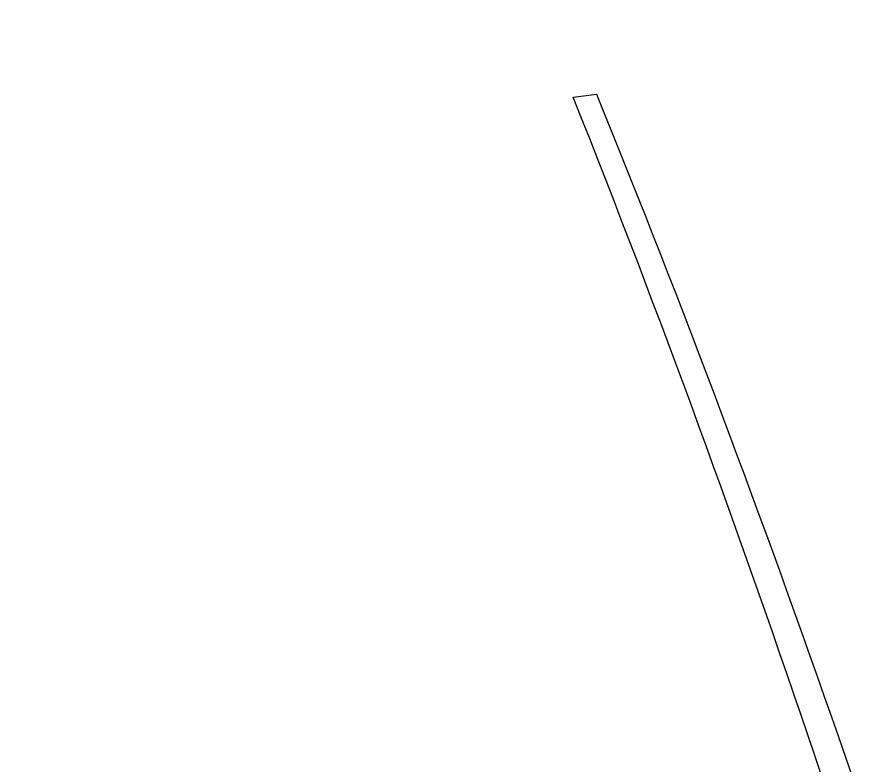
# Model space of a CAD drawing. Header units: millimetres. Extents: x -1775 to -1375, y 1217 to 1617.
# Drawn here: x -1522.62 to -1504.26, y 1523.16 to 1539.17 of the extents above; entities that cross this region are included whole.
import ezdxf

# ---------------------------------------------------------------- set-up
doc = ezdxf.new("R2010")
doc.units = ezdxf.units.MM
doc.header["$MEASUREMENT"] = 0
doc.layers.add('layer 1', color=7, linetype='Continuous')

msp = doc.modelspace()

# ---------------------------------------------------------------- linework, layer by layer
at = {"layer": 'layer 1', "color": 30}
for points, knots in [([(-1574.767, 1617.1094), (-1464.31, 1617.1094), (-1374.767, 1527.5664), (-1374.767, 1417.1094), (-1374.767, 1417.1094), (-1374.767, 1306.6524), (-1464.31, 1217.1094), (-1574.767, 1217.1094), (-1574.767, 1217.1094), (-1685.224, 1217.1094), (-1774.767, 1306.6524), (-1774.767, 1417.1094), (-1774.767, 1417.1094), (-1774.767, 1527.5664), (-1685.224, 1617.1094), (-1574.767, 1617.1094)], [0, 0, 0, 0, 0.2, 0.2, 0.2, 0.2, 0.4, 0.4, 0.4, 0.4, 0.6, 0.6, 0.6, 0.6, 1, 1, 1, 1]), ([(-1510.7295, 1537.4627), (-1507.0222, 1528.1648), (-1503.8498, 1518.6305), (-1501.0999, 1509.0109), (-1501.0999, 1509.0109), (-1501.4328, 1508.5789), (-1501.9325, 1508.4988), (-1502.3874, 1508.2608), (-1502.3874, 1508.2608), (-1502.7743, 1508.0585), (-1503.0599, 1507.7609), (-1503.0719, 1507.5168), (-1503.0719, 1507.5168), (-1503.0838, 1507.2728), (-1502.8218, 1507.0823), (-1502.8099, 1506.6894), (-1502.8099, 1506.6894), (-1502.8022, 1506.4324), (-1502.9014, 1506.0888), (-1502.9825, 1505.7469), (-1502.9825, 1505.7469), (-1502.9825, 1505.7469), (-1502.9825, 1503.5088), (-1502.9825, 1503.5088), (-1502.9825, 1503.5088), (-1502.9825, 1503.5088), (-1501.8351, 1503.5965), (-1501.8351, 1503.5965), (-1501.8351, 1503.5965), (-1501.4485, 1503.0385), (-1501.5913, 1501.5535), (-1501.6493, 1500.9036), (-1501.6493, 1500.9036), (-1501.7385, 1499.9036), (-1501.8815, 1498.8799), (-1501.4053, 1498.3143), (-1501.4053, 1498.3143), (-1500.7673, 1497.5568), (-1499.0269, 1497.6352), (-1498.0885, 1497.7844), (-1498.0885, 1497.7844), (-1498.0885, 1497.7844), (-1497.756, 1496.4514), (-1497.756, 1496.4514), (-1497.756, 1496.4514), (-1497.756, 1496.4514), (-1496.8582, 1496.4514), (-1496.8582, 1496.4514), (-1496.8582, 1496.4514), (-1496.8582, 1496.4514), (-1497.2513, 1497.9655), (-1497.2513, 1497.9655), (-1497.2513, 1497.9655), (-1496.8563, 1498.0738), (-1496.4623, 1498.2136), (-1496.054, 1498.3857), (-1496.054, 1498.3857), (-1495.1075, 1498.7846), (-1494.0838, 1499.3561), (-1493.5838, 1500.2489), (-1493.5838, 1500.2489), (-1493.0837, 1501.1418), (-1493.1076, 1502.3561), (-1493.2088, 1503.2728), (-1493.2088, 1503.2728), (-1493.2521, 1503.6652), (-1493.3095, 1504.0031), (-1493.3785, 1504.3008), (-1493.3785, 1504.3008), (-1493.3785, 1504.3008), (-1492.5895, 1504.3716), (-1492.5895, 1504.3716), (-1492.5895, 1504.3716), (-1492.5895, 1504.3716), (-1492.5895, 1506.3723), (-1492.5895, 1506.3723), (-1492.5895, 1506.3723), (-1492.5895, 1506.3723), (-1494.1139, 1506.2667), (-1494.1139, 1506.2667), (-1494.1139, 1506.2667), (-1494.2806, 1506.9354), (-1493.7346, 1507.3596), (-1493.7504, 1507.9632), (-1493.7504, 1507.9632), (-1493.7622, 1508.4157), (-1494.1433, 1508.8681), (-1494.8933, 1509.2847), (-1494.8933, 1509.2847), (-1495.6432, 1509.7014), (-1496.7624, 1510.0824), (-1497.7744, 1510.249), (-1497.7744, 1510.249), (-1498.7862, 1510.4157), (-1499.6908, 1510.3681), (-1500.2147, 1510.0704), (-1500.2147, 1510.0704), (-1500.3515, 1509.9927), (-1500.4623, 1509.8979), (-1500.5569, 1509.7945), (-1500.5569, 1509.7945), (-1503.3502, 1519.171), (-1506.5406, 1528.4611), (-1510.231, 1537.5264), (-1510.231, 1537.5264), (-1510.231, 1537.5264), (-1510.7295, 1537.4627), (-1510.7295, 1537.4627)], [0, 0, 0, 0, 0.0357143, 0.0357143, 0.0357143, 0.0357143, 0.0714286, 0.0714286, 0.0714286, 0.0714286, 0.1071429, 0.1071429, 0.1071429, 0.1071429, 0.1428571, 0.1428571, 0.1428571, 0.1428571, 0.1785714, 0.1785714, 0.1785714, 0.1785714, 0.2142857, 0.2142857, 0.2142857, 0.2142857, 0.25, 0.25, 0.25, 0.25, 0.2857143, 0.2857143, 0.2857143, 0.2857143, 0.3214286, 0.3214286, 0.3214286, 0.3214286, 0.3571429, 0.3571429, 0.3571429, 0.3571429, 0.3928571, 0.3928571, 0.3928571, 0.3928571, 0.4285714, 0.4285714, 0.4285714, 0.4285714, 0.4642857, 0.4642857, 0.4642857, 0.4642857, 0.5, 0.5, 0.5, 0.5, 0.5357143, 0.5357143, 0.5357143, 0.5357143, 0.5714286, 0.5714286, 0.5714286, 0.5714286, 0.6071429, 0.6071429, 0.6071429, 0.6071429, 0.6428571, 0.6428571, 0.6428571, 0.6428571, 0.6785714, 0.6785714, 0.6785714, 0.6785714, 0.7142857, 0.7142857, 0.7142857, 0.7142857, 0.75, 0.75, 0.75, 0.75, 0.7857143, 0.7857143, 0.7857143, 0.7857143, 0.8214286, 0.8214286, 0.8214286, 0.8214286, 0.8571429, 0.8571429, 0.8571429, 0.8571429, 0.8928571, 0.8928571, 0.8928571, 0.8928571, 0.9285714, 0.9285714, 0.9285714, 0.9285714, 1, 1, 1, 1])]:
    msp.add_open_spline(points, degree=3, knots=knots, dxfattribs=at)
at = {"layer": 'layer 1', "color": 232, "lineweight": 20}
for points, knots in [([(-1574.767, 1617.1094), (-1464.31, 1617.1094), (-1374.767, 1527.5664), (-1374.767, 1417.1094), (-1374.767, 1417.1094), (-1374.767, 1306.6524), (-1464.31, 1217.1094), (-1574.767, 1217.1094), (-1574.767, 1217.1094), (-1685.224, 1217.1094), (-1774.767, 1306.6524), (-1774.767, 1417.1094), (-1774.767, 1417.1094), (-1774.767, 1527.5664), (-1685.224, 1617.1094), (-1574.767, 1617.1094)], [0, 0, 0, 0, 0.2, 0.2, 0.2, 0.2, 0.4, 0.4, 0.4, 0.4, 0.6, 0.6, 0.6, 0.6, 1, 1, 1, 1]), ([(-1510.7295, 1537.4627), (-1507.0222, 1528.1648), (-1503.8498, 1518.6305), (-1501.0999, 1509.0109), (-1501.0999, 1509.0109), (-1501.4328, 1508.5789), (-1501.9325, 1508.4988), (-1502.3874, 1508.2608), (-1502.3874, 1508.2608), (-1502.7743, 1508.0585), (-1503.0599, 1507.7609), (-1503.0719, 1507.5168), (-1503.0719, 1507.5168), (-1503.0838, 1507.2728), (-1502.8218, 1507.0823), (-1502.8099, 1506.6894), (-1502.8099, 1506.6894), (-1502.8022, 1506.4324), (-1502.9014, 1506.0888), (-1502.9825, 1505.7469), (-1502.9825, 1505.7469), (-1502.9825, 1505.7469), (-1502.9825, 1503.5088), (-1502.9825, 1503.5088), (-1502.9825, 1503.5088), (-1502.9825, 1503.5088), (-1501.8351, 1503.5965), (-1501.8351, 1503.5965), (-1501.8351, 1503.5965), (-1501.4485, 1503.0385), (-1501.5913, 1501.5535), (-1501.6493, 1500.9036), (-1501.6493, 1500.9036), (-1501.7385, 1499.9036), (-1501.8815, 1498.8799), (-1501.4053, 1498.3143), (-1501.4053, 1498.3143), (-1500.7673, 1497.5568), (-1499.0269, 1497.6352), (-1498.0885, 1497.7844), (-1498.0885, 1497.7844), (-1498.0885, 1497.7844), (-1497.756, 1496.4514), (-1497.756, 1496.4514), (-1497.756, 1496.4514), (-1497.756, 1496.4514), (-1496.8582, 1496.4514), (-1496.8582, 1496.4514), (-1496.8582, 1496.4514), (-1496.8582, 1496.4514), (-1497.2513, 1497.9655), (-1497.2513, 1497.9655), (-1497.2513, 1497.9655), (-1496.8563, 1498.0738), (-1496.4623, 1498.2136), (-1496.054, 1498.3857), (-1496.054, 1498.3857), (-1495.1075, 1498.7846), (-1494.0838, 1499.3561), (-1493.5838, 1500.2489), (-1493.5838, 1500.2489), (-1493.0837, 1501.1418), (-1493.1076, 1502.3561), (-1493.2088, 1503.2728), (-1493.2088, 1503.2728), (-1493.2521, 1503.6652), (-1493.3095, 1504.0031), (-1493.3785, 1504.3008), (-1493.3785, 1504.3008), (-1493.3785, 1504.3008), (-1492.5895, 1504.3716), (-1492.5895, 1504.3716), (-1492.5895, 1504.3716), (-1492.5895, 1504.3716), (-1492.5895, 1506.3723), (-1492.5895, 1506.3723), (-1492.5895, 1506.3723), (-1492.5895, 1506.3723), (-1494.1139, 1506.2667), (-1494.1139, 1506.2667), (-1494.1139, 1506.2667), (-1494.2806, 1506.9354), (-1493.7346, 1507.3596), (-1493.7504, 1507.9632), (-1493.7504, 1507.9632), (-1493.7622, 1508.4157), (-1494.1433, 1508.8681), (-1494.8933, 1509.2847), (-1494.8933, 1509.2847), (-1495.6432, 1509.7014), (-1496.7624, 1510.0824), (-1497.7744, 1510.249), (-1497.7744, 1510.249), (-1498.7862, 1510.4157), (-1499.6908, 1510.3681), (-1500.2147, 1510.0704), (-1500.2147, 1510.0704), (-1500.3515, 1509.9927), (-1500.4623, 1509.8979), (-1500.5569, 1509.7945), (-1500.5569, 1509.7945), (-1503.3502, 1519.171), (-1506.5406, 1528.4611), (-1510.231, 1537.5264), (-1510.231, 1537.5264), (-1510.231, 1537.5264), (-1510.7295, 1537.4627), (-1510.7295, 1537.4627)], [0, 0, 0, 0, 0.0357143, 0.0357143, 0.0357143, 0.0357143, 0.0714286, 0.0714286, 0.0714286, 0.0714286, 0.1071429, 0.1071429, 0.1071429, 0.1071429, 0.1428571, 0.1428571, 0.1428571, 0.1428571, 0.1785714, 0.1785714, 0.1785714, 0.1785714, 0.2142857, 0.2142857, 0.2142857, 0.2142857, 0.25, 0.25, 0.25, 0.25, 0.2857143, 0.2857143, 0.2857143, 0.2857143, 0.3214286, 0.3214286, 0.3214286, 0.3214286, 0.3571429, 0.3571429, 0.3571429, 0.3571429, 0.3928571, 0.3928571, 0.3928571, 0.3928571, 0.4285714, 0.4285714, 0.4285714, 0.4285714, 0.4642857, 0.4642857, 0.4642857, 0.4642857, 0.5, 0.5, 0.5, 0.5, 0.5357143, 0.5357143, 0.5357143, 0.5357143, 0.5714286, 0.5714286, 0.5714286, 0.5714286, 0.6071429, 0.6071429, 0.6071429, 0.6071429, 0.6428571, 0.6428571, 0.6428571, 0.6428571, 0.6785714, 0.6785714, 0.6785714, 0.6785714, 0.7142857, 0.7142857, 0.7142857, 0.7142857, 0.75, 0.75, 0.75, 0.75, 0.7857143, 0.7857143, 0.7857143, 0.7857143, 0.8214286, 0.8214286, 0.8214286, 0.8214286, 0.8571429, 0.8571429, 0.8571429, 0.8571429, 0.8928571, 0.8928571, 0.8928571, 0.8928571, 0.9285714, 0.9285714, 0.9285714, 0.9285714, 1, 1, 1, 1])]:
    msp.add_open_spline(points, degree=3, knots=knots, dxfattribs=at)

doc.saveas('drawing.dxf')
